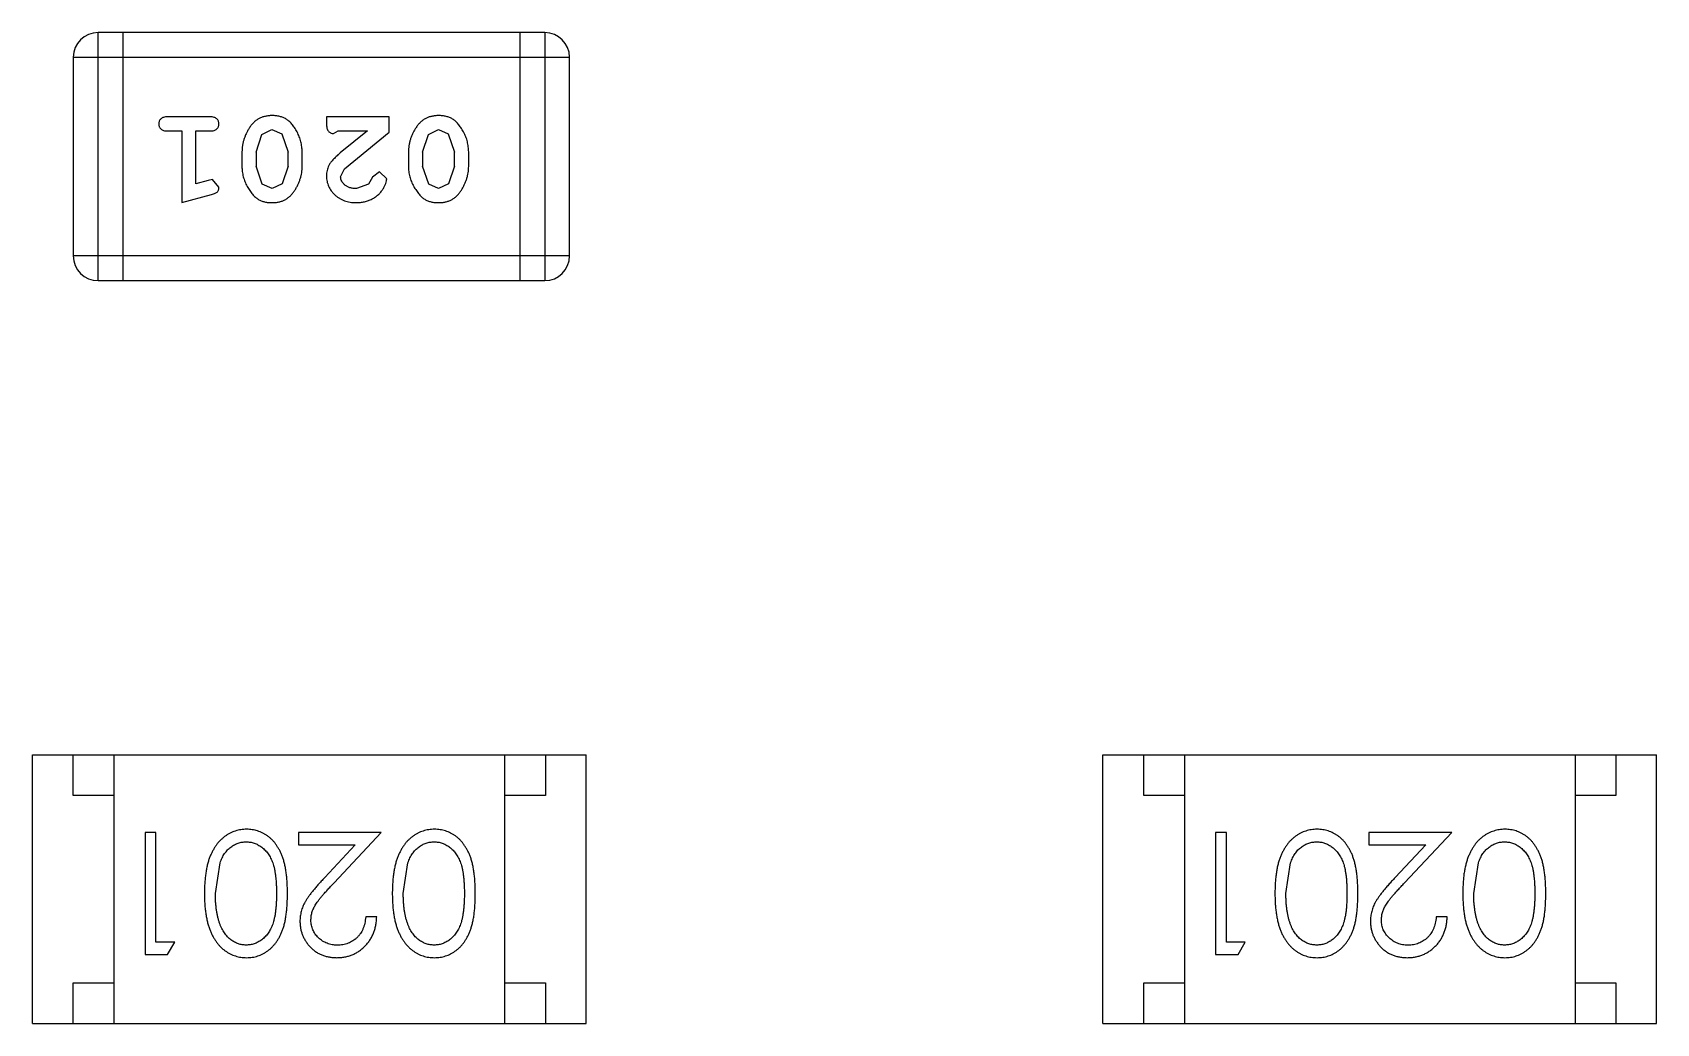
# Model space of a CAD drawing. Header units: inches. Extents: x -13 to 240, y -18 to 126.
# Drawn here: x 211.607 to 213.602, y 40.401 to 41.619 of the extents above; entities that cross this region are included whole.
import ezdxf

# ---------------------------------------------------------------- set-up
doc = ezdxf.new("R2010")
doc.units = ezdxf.units.IN
doc.header["$LTSCALE"] = 1.21
doc.header["$MEASUREMENT"] = 0
doc.layers.get('0').update_dxf_attribs({"linetype": 'CONTINUOUS'})

msp = doc.modelspace()

# ---------------------------------------------------------------- linework, layer by layer
at = {"color": 7, "linetype": 'Continuous'}
for p, q in [((212.2359, 41.6186), (211.6872, 41.6186)), ((211.6872, 41.3138), (211.6872, 41.6186)), ((211.7177, 41.6186), (211.7177, 41.3138)), ((212.2054, 41.6186), (212.2054, 41.3138)), ((212.2359, 41.6186), (212.2359, 41.3138)), ((211.6568, 41.5881), (212.2664, 41.5881)), ((211.6568, 41.5881), (211.6568, 41.3443)), ((212.2664, 41.3443), (212.2664, 41.5881)), ((211.8247, 41.515), (211.7728, 41.515)), ((211.7728, 41.4977), (211.7901, 41.4977)), ((211.7901, 41.4977), (211.7901, 41.4096)), ((211.8074, 41.4977), (211.8247, 41.4977)), ((211.8074, 41.4327), (211.8074, 41.4977)), ((211.8886, 41.4934), (211.9009, 41.4993)), ((211.9009, 41.4993), (211.913, 41.494)), ((212.0449, 41.515), (211.9679, 41.515)), ((211.9679, 41.515), (211.9679, 41.5071)), ((211.9765, 41.4945), (211.982, 41.4977)), ((211.982, 41.4977), (212.0182, 41.4977)), ((212.0182, 41.4977), (211.9846, 41.4706)), ((211.9899, 41.4511), (212.0449, 41.4961)), ((212.0449, 41.4961), (212.0449, 41.515)), ((212.0931, 41.4934), (212.1054, 41.4993)), ((212.1054, 41.4993), (212.1175, 41.494)), ((211.8813, 41.4717), (211.8886, 41.4934)), ((211.913, 41.494), (211.9207, 41.4717)), ((212.0858, 41.4717), (212.0931, 41.4934)), ((212.1175, 41.494), (212.1252, 41.4717)), ((211.864, 41.4719), (211.864, 41.4542)), ((211.8813, 41.4717), (211.8813, 41.4545)), ((211.9207, 41.4545), (211.9207, 41.4717)), ((211.938, 41.4542), (211.938, 41.4719)), ((212.0685, 41.4719), (212.0685, 41.4542)), ((212.0858, 41.4717), (212.0858, 41.4545)), ((212.1252, 41.4545), (212.1252, 41.4717)), ((212.1425, 41.4542), (212.1425, 41.4719)), ((211.8224, 41.4369), (211.8074, 41.4327)), ((211.8278, 41.4379), (211.8224, 41.4369)), ((211.8357, 41.4286), (211.8278, 41.4379)), ((211.8889, 41.4322), (211.8813, 41.4545)), ((211.9207, 41.4545), (211.9134, 41.4327)), ((211.9852, 41.4414), (211.9899, 41.4511)), ((212.0245, 41.4408), (212.0195, 41.4323)), ((212.033, 41.4473), (212.0245, 41.4408)), ((212.0418, 41.4389), (212.033, 41.4473)), ((212.0934, 41.4322), (212.0858, 41.4545)), ((212.1252, 41.4545), (212.1179, 41.4327)), ((211.7901, 41.4096), (211.8267, 41.4195)), ((211.901, 41.4269), (211.8889, 41.4322)), ((211.9134, 41.4327), (211.901, 41.4269)), ((212.0195, 41.4323), (212.0047, 41.4269)), ((212.1056, 41.4269), (212.0934, 41.4322)), ((212.1179, 41.4327), (212.1056, 41.4269)), ((212.2664, 41.3443), (211.6568, 41.3443)), ((211.6872, 41.3138), (212.2359, 41.3138)), ((211.6067, 40.7314), (212.2867, 40.7314)), ((211.6067, 40.4014), (211.6067, 40.7314)), ((211.6567, 40.6814), (211.6567, 40.7314)), ((211.7067, 40.7314), (211.7067, 40.4014)), ((212.1867, 40.7314), (212.1867, 40.4014)), ((212.2367, 40.7314), (212.2367, 40.6814)), ((212.2867, 40.4014), (212.2867, 40.7314)), ((212.9217, 40.7314), (213.6017, 40.7314)), ((212.9217, 40.4014), (212.9217, 40.7314)), ((212.9717, 40.6814), (212.9717, 40.7314)), ((213.0217, 40.7314), (213.0217, 40.4014)), ((213.5017, 40.7314), (213.5017, 40.4014)), ((213.5517, 40.7314), (213.5517, 40.6814)), ((213.6017, 40.4014), (213.6017, 40.7314)), ((211.7067, 40.6814), (211.6567, 40.6814)), ((212.2367, 40.6814), (212.1867, 40.6814)), ((213.0217, 40.6814), (212.9717, 40.6814)), ((213.5517, 40.6814), (213.5017, 40.6814)), ((211.7583, 40.6362), (211.7449, 40.6362)), ((211.7449, 40.6362), (211.7449, 40.4862)), ((211.7583, 40.5015), (211.7583, 40.6362)), ((212.0352, 40.6362), (211.9333, 40.6362)), ((211.9333, 40.6362), (211.9333, 40.6208)), ((211.9333, 40.6208), (212.0031, 40.6208)), ((212.0031, 40.6208), (211.9656, 40.5807)), ((211.9771, 40.5741), (212.0352, 40.6362)), ((213.0733, 40.6362), (213.0599, 40.6362)), ((213.0599, 40.6362), (213.0599, 40.4862)), ((213.0733, 40.5015), (213.0733, 40.6362)), ((213.3503, 40.6362), (213.2483, 40.6362)), ((213.2483, 40.6362), (213.2483, 40.6208)), ((213.2483, 40.6208), (213.3181, 40.6208)), ((213.3181, 40.6208), (213.2806, 40.5807)), ((213.2921, 40.5741), (213.3503, 40.6362)), ((211.8314, 40.5612), (211.8371, 40.5989)), ((212.0622, 40.5612), (212.0679, 40.5989)), ((213.1464, 40.5612), (213.1521, 40.5989)), ((213.3772, 40.5612), (213.3829, 40.5989)), ((212.0295, 40.5323), (212.016, 40.5323)), ((213.3445, 40.5323), (213.331, 40.5323)), ((211.7814, 40.5015), (211.7583, 40.5015)), ((211.7726, 40.4862), (211.7814, 40.5015)), ((213.0964, 40.5015), (213.0733, 40.5015)), ((213.0876, 40.4862), (213.0964, 40.5015)), ((211.7449, 40.4862), (211.7726, 40.4862)), ((213.0599, 40.4862), (213.0876, 40.4862)), ((211.6567, 40.4514), (211.7067, 40.4514)), ((211.6567, 40.4014), (211.6567, 40.4514)), ((212.1867, 40.4514), (212.2367, 40.4514)), ((212.2367, 40.4514), (212.2367, 40.4014)), ((212.9717, 40.4514), (213.0217, 40.4514)), ((212.9717, 40.4014), (212.9717, 40.4514)), ((213.5017, 40.4514), (213.5517, 40.4514)), ((213.5517, 40.4514), (213.5517, 40.4014)), ((211.6067, 40.4014), (212.2867, 40.4014)), ((212.9217, 40.4014), (213.6017, 40.4014))]:
    msp.add_line(p, q, dxfattribs=at)
for centre, start, end in [((211.6872, 41.5881), 90, 180), ((212.2359, 41.5881), 0, 90), ((211.6872, 41.3443), 180, 270), ((212.2359, 41.3443), 270, 0)]:
    msp.add_arc(centre, 0.0305, start, end, dxfattribs=at)
for points, knots in [([(211.9009, 41.5166), (211.8995, 41.5165), (211.8967, 41.5164), (211.8926, 41.5157), (211.8887, 41.5146), (211.8852, 41.513), (211.8818, 41.511), (211.8788, 41.5085), (211.876, 41.5055), (211.8735, 41.5021), (211.8713, 41.4985), (211.8694, 41.4949), (211.8677, 41.4912), (211.8664, 41.4874), (211.8653, 41.4836), (211.8646, 41.4797), (211.8641, 41.4759), (211.8641, 41.4732), (211.864, 41.4719)], [0, 0, 0, 0, 0.067217, 0.131051, 0.19272, 0.252824, 0.312745, 0.373449, 0.436041, 0.501494, 0.567761, 0.632087, 0.695096, 0.757109, 0.817993, 0.878657, 0.939311, 1, 1, 1, 1]), ([(211.938, 41.4719), (211.9379, 41.473), (211.9379, 41.4751), (211.9376, 41.4783), (211.9371, 41.4814), (211.9364, 41.4845), (211.9356, 41.4876), (211.9344, 41.4906), (211.9332, 41.4935), (211.9317, 41.4964), (211.9301, 41.4992), (211.9285, 41.5017), (211.9268, 41.504), (211.9252, 41.5061), (211.9235, 41.508), (211.9218, 41.5096), (211.9201, 41.5111), (211.9177, 41.5127), (211.9145, 41.5143), (211.9103, 41.5156), (211.9057, 41.5164), (211.9026, 41.5165), (211.9009, 41.5166)], [0, 0, 0, 0, 0.049886, 0.09882, 0.148132, 0.19689, 0.246038, 0.295176, 0.345305, 0.395692, 0.445312, 0.491875, 0.535813, 0.577009, 0.616081, 0.652689, 0.687585, 0.720206, 0.785062, 0.85223, 0.923759, 1, 1, 1, 1]), ([(212.1054, 41.5166), (212.104, 41.5165), (212.1012, 41.5164), (212.0971, 41.5157), (212.0932, 41.5146), (212.0897, 41.513), (212.0863, 41.511), (212.0833, 41.5085), (212.0805, 41.5055), (212.078, 41.5021), (212.0758, 41.4985), (212.0739, 41.4949), (212.0722, 41.4912), (212.0709, 41.4874), (212.0699, 41.4836), (212.0691, 41.4797), (212.0686, 41.4759), (212.0686, 41.4732), (212.0685, 41.4719)], [0, 0, 0, 0, 0.067217, 0.131051, 0.19272, 0.252824, 0.312745, 0.373449, 0.436041, 0.501494, 0.567761, 0.632087, 0.695096, 0.757109, 0.817993, 0.878657, 0.939311, 1, 1, 1, 1]), ([(212.1425, 41.4719), (212.1425, 41.473), (212.1424, 41.4751), (212.1421, 41.4783), (212.1416, 41.4814), (212.1409, 41.4845), (212.1401, 41.4876), (212.1389, 41.4906), (212.1377, 41.4935), (212.1362, 41.4964), (212.1346, 41.4992), (212.133, 41.5017), (212.1313, 41.504), (212.1297, 41.5061), (212.128, 41.508), (212.1263, 41.5096), (212.1246, 41.5111), (212.1222, 41.5127), (212.119, 41.5143), (212.1148, 41.5156), (212.1103, 41.5164), (212.1071, 41.5165), (212.1054, 41.5166)], [0, 0, 0, 0, 0.049886, 0.09882, 0.148132, 0.19689, 0.246038, 0.295176, 0.345305, 0.395692, 0.445312, 0.491875, 0.535813, 0.577009, 0.616081, 0.652689, 0.687585, 0.720206, 0.785062, 0.85223, 0.923759, 1, 1, 1, 1]), ([(211.7728, 41.515), (211.7719, 41.515), (211.7702, 41.5149), (211.7679, 41.5144), (211.7659, 41.5137), (211.7644, 41.5126), (211.7632, 41.5113), (211.7624, 41.5098), (211.7619, 41.5081), (211.7618, 41.5069), (211.7618, 41.5063)], [0, 0, 0, 0, 0.169012, 0.317488, 0.445429, 0.560977, 0.67065, 0.776666, 0.88492, 1, 1, 1, 1]), ([(211.7618, 41.5063), (211.7618, 41.5057), (211.7619, 41.5045), (211.7624, 41.5029), (211.7632, 41.5014), (211.7644, 41.5), (211.7659, 41.499), (211.7679, 41.4982), (211.7702, 41.4977), (211.7719, 41.4977), (211.7728, 41.4977)], [0, 0, 0, 0, 0.11517, 0.223509, 0.328254, 0.438012, 0.553651, 0.682263, 0.830856, 1, 1, 1, 1]), ([(211.8357, 41.5063), (211.8357, 41.5069), (211.8356, 41.5081), (211.8351, 41.5098), (211.8343, 41.5113), (211.8331, 41.5127), (211.8316, 41.5137), (211.8296, 41.5145), (211.8273, 41.5149), (211.8256, 41.515), (211.8247, 41.515)], [0, 0, 0, 0, 0.115051, 0.223278, 0.329269, 0.437893, 0.554681, 0.682591, 0.83103, 1, 1, 1, 1]), ([(211.8247, 41.4977), (211.8256, 41.4977), (211.8273, 41.4977), (211.8296, 41.4982), (211.8316, 41.499), (211.8331, 41.5), (211.8343, 41.5014), (211.8351, 41.5029), (211.8356, 41.5045), (211.8357, 41.5057), (211.8357, 41.5063)], [0, 0, 0, 0, 0.169102, 0.317658, 0.446239, 0.563118, 0.671828, 0.776546, 0.884858, 1, 1, 1, 1]), ([(211.9679, 41.5071), (211.9679, 41.506), (211.9679, 41.5041), (211.9684, 41.5014), (211.969, 41.4991), (211.9701, 41.4974), (211.9714, 41.4961), (211.9729, 41.4952), (211.9747, 41.4946), (211.9759, 41.4946), (211.9765, 41.4945)], [0, 0, 0, 0, 0.1844, 0.34094, 0.473574, 0.586824, 0.690029, 0.789175, 0.890445, 1, 1, 1, 1]), ([(211.9846, 41.4706), (211.9837, 41.4699), (211.982, 41.4684), (211.9797, 41.4662), (211.9776, 41.464), (211.9757, 41.4621), (211.9741, 41.4602), (211.9727, 41.4584), (211.9716, 41.4568), (211.9705, 41.4547), (211.9694, 41.4522), (211.9685, 41.449), (211.9679, 41.4457), (211.9679, 41.4435), (211.9679, 41.4423)], [0, 0, 0, 0, 0.103002, 0.197728, 0.285279, 0.365235, 0.437224, 0.502446, 0.560545, 0.611446, 0.707576, 0.80349, 0.900532, 1, 1, 1, 1]), ([(211.864, 41.4542), (211.864, 41.4531), (211.8641, 41.451), (211.8644, 41.4478), (211.8649, 41.4446), (211.8656, 41.4415), (211.8665, 41.4385), (211.8676, 41.4355), (211.8689, 41.4325), (211.8704, 41.4296), (211.872, 41.4269), (211.8736, 41.4244), (211.8753, 41.422), (211.877, 41.4199), (211.8787, 41.4181), (211.8804, 41.4164), (211.8821, 41.415), (211.8845, 41.4134), (211.8877, 41.4118), (211.8918, 41.4105), (211.8964, 41.4097), (211.8995, 41.4096), (211.9012, 41.4096)], [0, 0, 0, 0, 0.049855, 0.099516, 0.148482, 0.19758, 0.246804, 0.296268, 0.346517, 0.397047, 0.446826, 0.49336, 0.537801, 0.579207, 0.617974, 0.654833, 0.689171, 0.722088, 0.786392, 0.853518, 0.924186, 1, 1, 1, 1]), ([(211.9012, 41.4096), (211.9026, 41.4096), (211.9054, 41.4097), (211.9095, 41.4104), (211.9133, 41.4115), (211.9169, 41.4131), (211.9202, 41.4152), (211.9233, 41.4177), (211.926, 41.4207), (211.9285, 41.424), (211.9307, 41.4276), (211.9326, 41.4313), (211.9343, 41.435), (211.9356, 41.4388), (211.9367, 41.4426), (211.9374, 41.4464), (211.9379, 41.4503), (211.9379, 41.4529), (211.938, 41.4542)], [0, 0, 0, 0, 0.06692, 0.130834, 0.19258, 0.252759, 0.312631, 0.373411, 0.436359, 0.501894, 0.568244, 0.632472, 0.69556, 0.757163, 0.818592, 0.878885, 0.939235, 1, 1, 1, 1]), ([(211.9679, 41.4423), (211.9679, 41.4412), (211.968, 41.439), (211.9684, 41.4358), (211.9693, 41.4327), (211.9704, 41.4297), (211.9718, 41.4269), (211.9736, 41.4241), (211.9757, 41.4216), (211.9781, 41.4191), (211.9808, 41.4169), (211.9836, 41.4149), (211.9867, 41.4133), (211.9899, 41.4119), (211.9933, 41.4109), (211.9969, 41.4101), (212.0006, 41.4097), (212.0032, 41.4096), (212.0045, 41.4096)], [0, 0, 0, 0, 0.060981, 0.120256, 0.178148, 0.236115, 0.293993, 0.352864, 0.413358, 0.476056, 0.539296, 0.602396, 0.665116, 0.728325, 0.792919, 0.859317, 0.928302, 1, 1, 1, 1]), ([(212.0047, 41.4269), (212.0032, 41.4269), (212.0006, 41.427), (211.9967, 41.4279), (211.9934, 41.4292), (211.9905, 41.4312), (211.9882, 41.4334), (211.9864, 41.4359), (211.9854, 41.4386), (211.9852, 41.4405), (211.9852, 41.4414)], [0, 0, 0, 0, 0.156344, 0.299348, 0.4327, 0.561, 0.682299, 0.791883, 0.89611, 1, 1, 1, 1]), ([(212.0045, 41.4096), (212.0062, 41.4096), (212.0096, 41.4098), (212.0145, 41.4106), (212.0193, 41.412), (212.0238, 41.414), (212.0279, 41.4165), (212.0316, 41.4193), (212.0347, 41.4226), (212.0372, 41.4262), (212.0392, 41.4297), (212.0406, 41.433), (212.0416, 41.4361), (212.0417, 41.438), (212.0418, 41.4389)], [0, 0, 0, 0, 0.098286, 0.193983, 0.289056, 0.384352, 0.477435, 0.566197, 0.652355, 0.737986, 0.818188, 0.887401, 0.94802, 1, 1, 1, 1]), ([(212.0685, 41.4542), (212.0686, 41.4531), (212.0686, 41.451), (212.0689, 41.4478), (212.0694, 41.4446), (212.0701, 41.4415), (212.071, 41.4385), (212.0721, 41.4355), (212.0734, 41.4325), (212.0749, 41.4296), (212.0765, 41.4269), (212.0782, 41.4244), (212.0798, 41.422), (212.0815, 41.4199), (212.0832, 41.4181), (212.0849, 41.4164), (212.0866, 41.415), (212.089, 41.4134), (212.0922, 41.4118), (212.0963, 41.4105), (212.1009, 41.4097), (212.104, 41.4096), (212.1057, 41.4096)], [0, 0, 0, 0, 0.049855, 0.099516, 0.148482, 0.19758, 0.246804, 0.296268, 0.346517, 0.397047, 0.446826, 0.49336, 0.537801, 0.579207, 0.617974, 0.654833, 0.689171, 0.722088, 0.786392, 0.853518, 0.924186, 1, 1, 1, 1]), ([(212.1057, 41.4096), (212.1071, 41.4096), (212.1099, 41.4097), (212.114, 41.4104), (212.1178, 41.4115), (212.1214, 41.4131), (212.1247, 41.4152), (212.1278, 41.4177), (212.1306, 41.4207), (212.133, 41.424), (212.1352, 41.4276), (212.1371, 41.4313), (212.1388, 41.435), (212.1401, 41.4388), (212.1412, 41.4426), (212.1419, 41.4464), (212.1424, 41.4503), (212.1424, 41.4529), (212.1425, 41.4542)], [0, 0, 0, 0, 0.06692, 0.130834, 0.19258, 0.252759, 0.312631, 0.373411, 0.436359, 0.501894, 0.568244, 0.632472, 0.69556, 0.757163, 0.818592, 0.878885, 0.939235, 1, 1, 1, 1]), ([(211.8267, 41.4195), (211.8275, 41.4197), (211.8291, 41.4202), (211.8312, 41.421), (211.8328, 41.4219), (211.834, 41.423), (211.8348, 41.4242), (211.8353, 41.4255), (211.8357, 41.427), (211.8357, 41.4281), (211.8357, 41.4286)], [0, 0, 0, 0, 0.187321, 0.344927, 0.475328, 0.579604, 0.674244, 0.773631, 0.882025, 1, 1, 1, 1]), ([(211.8697, 40.64), (211.8685, 40.64), (211.8661, 40.6399), (211.8626, 40.6395), (211.8592, 40.6388), (211.8558, 40.6379), (211.8526, 40.6367), (211.8494, 40.6353), (211.8463, 40.6335), (211.8433, 40.6315), (211.8404, 40.6293), (211.8377, 40.6267), (211.8351, 40.624), (211.8327, 40.6209), (211.8304, 40.6176), (211.8283, 40.614), (211.8264, 40.6102), (211.8246, 40.6062), (211.823, 40.6018), (211.8217, 40.597), (211.8205, 40.5919), (211.8196, 40.5865), (211.8189, 40.5807), (211.8183, 40.5745), (211.818, 40.568), (211.818, 40.5635), (211.8179, 40.5612)], [0, 0, 0, 0, 0.033824, 0.067298, 0.10028, 0.133019, 0.165736, 0.198792, 0.232372, 0.266409, 0.301016, 0.336196, 0.371972, 0.408574, 0.446394, 0.485225, 0.525372, 0.567224, 0.611081, 0.65775, 0.70702, 0.759235, 0.814484, 0.873227, 0.934937, 1, 1, 1, 1]), ([(211.9199, 40.5612), (211.9199, 40.5636), (211.9198, 40.5682), (211.9195, 40.575), (211.919, 40.5814), (211.9183, 40.5873), (211.9174, 40.5928), (211.9163, 40.598), (211.915, 40.6027), (211.9135, 40.607), (211.9118, 40.611), (211.91, 40.6148), (211.9079, 40.6182), (211.9058, 40.6214), (211.9035, 40.6244), (211.901, 40.6271), (211.8983, 40.6296), (211.8955, 40.6318), (211.8926, 40.6337), (211.8896, 40.6354), (211.8865, 40.6368), (211.8833, 40.638), (211.88, 40.6389), (211.8767, 40.6395), (211.8732, 40.6399), (211.8709, 40.64), (211.8697, 40.64)], [0, 0, 0, 0, 0.068113, 0.132564, 0.193427, 0.250218, 0.303569, 0.353576, 0.400235, 0.443586, 0.484619, 0.524292, 0.56238, 0.599049, 0.63494, 0.669782, 0.704009, 0.737842, 0.771098, 0.803896, 0.836415, 0.868639, 0.900715, 0.933378, 0.966213, 1, 1, 1, 1]), ([(212.1005, 40.64), (212.0993, 40.64), (212.0969, 40.6399), (212.0934, 40.6395), (212.09, 40.6388), (212.0866, 40.6379), (212.0834, 40.6367), (212.0802, 40.6353), (212.0771, 40.6335), (212.0741, 40.6315), (212.0712, 40.6293), (212.0684, 40.6267), (212.0658, 40.624), (212.0634, 40.6209), (212.0612, 40.6176), (212.0591, 40.614), (212.0572, 40.6102), (212.0554, 40.6062), (212.0538, 40.6018), (212.0525, 40.597), (212.0513, 40.5919), (212.0503, 40.5865), (212.0496, 40.5807), (212.0491, 40.5745), (212.0488, 40.568), (212.0487, 40.5635), (212.0487, 40.5612)], [0, 0, 0, 0, 0.033824, 0.067298, 0.10028, 0.133019, 0.165736, 0.198792, 0.232372, 0.266409, 0.301016, 0.336196, 0.371972, 0.408574, 0.446394, 0.485225, 0.525372, 0.567224, 0.611081, 0.65775, 0.70702, 0.759235, 0.814484, 0.873227, 0.934937, 1, 1, 1, 1]), ([(212.1506, 40.5612), (212.1506, 40.5636), (212.1506, 40.5682), (212.1503, 40.575), (212.1498, 40.5814), (212.1491, 40.5873), (212.1482, 40.5928), (212.1471, 40.598), (212.1458, 40.6027), (212.1443, 40.607), (212.1426, 40.611), (212.1407, 40.6148), (212.1387, 40.6182), (212.1365, 40.6214), (212.1342, 40.6244), (212.1318, 40.6271), (212.1291, 40.6296), (212.1263, 40.6318), (212.1234, 40.6337), (212.1204, 40.6354), (212.1173, 40.6368), (212.1141, 40.638), (212.1108, 40.6389), (212.1075, 40.6395), (212.104, 40.6399), (212.1017, 40.64), (212.1005, 40.64)], [0, 0, 0, 0, 0.068113, 0.132564, 0.193427, 0.250218, 0.303569, 0.353576, 0.400235, 0.443586, 0.484619, 0.524292, 0.56238, 0.599049, 0.63494, 0.669782, 0.704009, 0.737842, 0.771098, 0.803896, 0.836415, 0.868639, 0.900715, 0.933378, 0.966213, 1, 1, 1, 1]), ([(213.1847, 40.64), (213.1835, 40.64), (213.1811, 40.6399), (213.1776, 40.6395), (213.1742, 40.6388), (213.1708, 40.6379), (213.1676, 40.6367), (213.1644, 40.6353), (213.1613, 40.6335), (213.1583, 40.6315), (213.1554, 40.6293), (213.1527, 40.6267), (213.1501, 40.624), (213.1477, 40.6209), (213.1454, 40.6176), (213.1433, 40.614), (213.1414, 40.6102), (213.1396, 40.6062), (213.138, 40.6018), (213.1367, 40.597), (213.1355, 40.5919), (213.1346, 40.5865), (213.1339, 40.5807), (213.1333, 40.5745), (213.133, 40.568), (213.133, 40.5635), (213.1329, 40.5612)], [0, 0, 0, 0, 0.033824, 0.067298, 0.10028, 0.133019, 0.165736, 0.198792, 0.232372, 0.266409, 0.301016, 0.336196, 0.371972, 0.408574, 0.446394, 0.485225, 0.525372, 0.567224, 0.611081, 0.65775, 0.70702, 0.759235, 0.814484, 0.873227, 0.934937, 1, 1, 1, 1]), ([(213.2349, 40.5612), (213.2349, 40.5636), (213.2348, 40.5682), (213.2345, 40.575), (213.234, 40.5814), (213.2333, 40.5873), (213.2324, 40.5928), (213.2313, 40.598), (213.23, 40.6027), (213.2285, 40.607), (213.2268, 40.611), (213.225, 40.6148), (213.2229, 40.6182), (213.2208, 40.6214), (213.2185, 40.6244), (213.216, 40.6271), (213.2133, 40.6296), (213.2105, 40.6318), (213.2076, 40.6337), (213.2046, 40.6354), (213.2015, 40.6368), (213.1983, 40.638), (213.195, 40.6389), (213.1917, 40.6395), (213.1882, 40.6399), (213.1859, 40.64), (213.1847, 40.64)], [0, 0, 0, 0, 0.068113, 0.132564, 0.193427, 0.250218, 0.303569, 0.353576, 0.400235, 0.443586, 0.484619, 0.524292, 0.56238, 0.599049, 0.63494, 0.669782, 0.704009, 0.737842, 0.771098, 0.803896, 0.836415, 0.868639, 0.900715, 0.933378, 0.966213, 1, 1, 1, 1]), ([(213.4155, 40.64), (213.4143, 40.64), (213.4119, 40.6399), (213.4084, 40.6395), (213.405, 40.6388), (213.4016, 40.6379), (213.3984, 40.6367), (213.3952, 40.6353), (213.3921, 40.6335), (213.3891, 40.6315), (213.3862, 40.6293), (213.3834, 40.6267), (213.3808, 40.624), (213.3784, 40.6209), (213.3762, 40.6176), (213.3741, 40.614), (213.3722, 40.6102), (213.3704, 40.6062), (213.3688, 40.6018), (213.3675, 40.597), (213.3663, 40.5919), (213.3653, 40.5865), (213.3646, 40.5807), (213.3641, 40.5745), (213.3638, 40.568), (213.3637, 40.5635), (213.3637, 40.5612)], [0, 0, 0, 0, 0.033824, 0.067298, 0.10028, 0.133019, 0.165736, 0.198792, 0.232372, 0.266409, 0.301016, 0.336196, 0.371972, 0.408574, 0.446394, 0.485225, 0.525372, 0.567224, 0.611081, 0.65775, 0.70702, 0.759235, 0.814484, 0.873227, 0.934937, 1, 1, 1, 1]), ([(213.4656, 40.5612), (213.4656, 40.5636), (213.4656, 40.5682), (213.4653, 40.575), (213.4648, 40.5814), (213.4641, 40.5873), (213.4632, 40.5928), (213.4621, 40.598), (213.4608, 40.6027), (213.4593, 40.607), (213.4576, 40.611), (213.4557, 40.6148), (213.4537, 40.6182), (213.4515, 40.6214), (213.4492, 40.6244), (213.4468, 40.6271), (213.4441, 40.6296), (213.4413, 40.6318), (213.4384, 40.6337), (213.4354, 40.6354), (213.4323, 40.6368), (213.4291, 40.638), (213.4258, 40.6389), (213.4225, 40.6395), (213.419, 40.6399), (213.4167, 40.64), (213.4155, 40.64)], [0, 0, 0, 0, 0.068113, 0.132564, 0.193427, 0.250218, 0.303569, 0.353576, 0.400235, 0.443586, 0.484619, 0.524292, 0.56238, 0.599049, 0.63494, 0.669782, 0.704009, 0.737842, 0.771098, 0.803896, 0.836415, 0.868639, 0.900715, 0.933378, 0.966213, 1, 1, 1, 1]), ([(211.8371, 40.5989), (211.8375, 40.5999), (211.8382, 40.602), (211.8396, 40.6049), (211.841, 40.6076), (211.8426, 40.6101), (211.8444, 40.6124), (211.8462, 40.6146), (211.8482, 40.6165), (211.851, 40.6187), (211.8547, 40.6211), (211.8594, 40.6231), (211.8643, 40.6244), (211.8676, 40.6245), (211.8693, 40.6246)], [0, 0, 0, 0, 0.075949, 0.148549, 0.218996, 0.286119, 0.351826, 0.416074, 0.478265, 0.540325, 0.660405, 0.774606, 0.887187, 1, 1, 1, 1]), ([(211.8693, 40.6246), (211.8709, 40.6245), (211.8742, 40.6244), (211.8791, 40.6231), (211.8838, 40.621), (211.8876, 40.6186), (211.8904, 40.6163), (211.8925, 40.6144), (211.8944, 40.6122), (211.8962, 40.6099), (211.8978, 40.6074), (211.8993, 40.6047), (211.9006, 40.6018), (211.9019, 40.5987), (211.903, 40.5953), (211.9039, 40.5915), (211.9046, 40.5874), (211.9053, 40.5829), (211.9058, 40.578), (211.9061, 40.5727), (211.9064, 40.567), (211.9064, 40.5632), (211.9064, 40.5612)], [0, 0, 0, 0, 0.060034, 0.120278, 0.182348, 0.247919, 0.281641, 0.315701, 0.350322, 0.385703, 0.421819, 0.459196, 0.497866, 0.538301, 0.58121, 0.628183, 0.679403, 0.734699, 0.794074, 0.858416, 0.927049, 1, 1, 1, 1]), ([(212.0679, 40.5989), (212.0682, 40.5999), (212.069, 40.602), (212.0703, 40.6049), (212.0718, 40.6076), (212.0734, 40.6101), (212.0751, 40.6124), (212.077, 40.6146), (212.079, 40.6165), (212.0818, 40.6187), (212.0855, 40.6211), (212.0902, 40.6231), (212.0951, 40.6244), (212.0984, 40.6245), (212.1, 40.6246)], [0, 0, 0, 0, 0.075949, 0.148549, 0.218996, 0.286119, 0.351826, 0.416074, 0.478265, 0.540325, 0.660405, 0.774606, 0.887187, 1, 1, 1, 1]), ([(212.1, 40.6246), (212.1017, 40.6245), (212.105, 40.6244), (212.1099, 40.6231), (212.1146, 40.621), (212.1184, 40.6186), (212.1212, 40.6163), (212.1233, 40.6144), (212.1252, 40.6122), (212.1269, 40.6099), (212.1286, 40.6074), (212.13, 40.6047), (212.1314, 40.6018), (212.1326, 40.5987), (212.1337, 40.5953), (212.1347, 40.5915), (212.1354, 40.5874), (212.1361, 40.5829), (212.1365, 40.578), (212.1369, 40.5727), (212.1372, 40.567), (212.1372, 40.5632), (212.1372, 40.5612)], [0, 0, 0, 0, 0.060034, 0.120278, 0.182348, 0.247919, 0.281641, 0.315701, 0.350322, 0.385703, 0.421819, 0.459196, 0.497866, 0.538301, 0.58121, 0.628183, 0.679403, 0.734699, 0.794074, 0.858416, 0.927049, 1, 1, 1, 1]), ([(213.1521, 40.5989), (213.1525, 40.5999), (213.1532, 40.602), (213.1546, 40.6049), (213.156, 40.6076), (213.1576, 40.6101), (213.1594, 40.6124), (213.1612, 40.6146), (213.1632, 40.6165), (213.166, 40.6187), (213.1697, 40.6211), (213.1744, 40.6231), (213.1793, 40.6244), (213.1826, 40.6245), (213.1843, 40.6246)], [0, 0, 0, 0, 0.075949, 0.148549, 0.218996, 0.286119, 0.351826, 0.416074, 0.478265, 0.540325, 0.660405, 0.774606, 0.887187, 1, 1, 1, 1]), ([(213.1843, 40.6246), (213.1859, 40.6245), (213.1892, 40.6244), (213.1941, 40.6231), (213.1988, 40.621), (213.2026, 40.6186), (213.2054, 40.6163), (213.2075, 40.6144), (213.2094, 40.6122), (213.2112, 40.6099), (213.2128, 40.6074), (213.2143, 40.6047), (213.2156, 40.6018), (213.2169, 40.5987), (213.218, 40.5953), (213.2189, 40.5915), (213.2196, 40.5874), (213.2203, 40.5829), (213.2208, 40.578), (213.2211, 40.5727), (213.2214, 40.567), (213.2214, 40.5632), (213.2214, 40.5612)], [0, 0, 0, 0, 0.060034, 0.120278, 0.182348, 0.247919, 0.281641, 0.315701, 0.350322, 0.385703, 0.421819, 0.459196, 0.497866, 0.538301, 0.58121, 0.628183, 0.679403, 0.734699, 0.794074, 0.858416, 0.927049, 1, 1, 1, 1]), ([(213.3829, 40.5989), (213.3832, 40.5999), (213.384, 40.602), (213.3853, 40.6049), (213.3868, 40.6076), (213.3884, 40.6101), (213.3901, 40.6124), (213.392, 40.6146), (213.394, 40.6165), (213.3968, 40.6187), (213.4005, 40.6211), (213.4052, 40.6231), (213.4101, 40.6244), (213.4134, 40.6245), (213.415, 40.6246)], [0, 0, 0, 0, 0.075949, 0.148549, 0.218996, 0.286119, 0.351826, 0.416074, 0.478265, 0.540325, 0.660405, 0.774606, 0.887187, 1, 1, 1, 1]), ([(213.415, 40.6246), (213.4167, 40.6245), (213.42, 40.6244), (213.4249, 40.6231), (213.4296, 40.621), (213.4334, 40.6186), (213.4362, 40.6163), (213.4383, 40.6144), (213.4402, 40.6122), (213.4419, 40.6099), (213.4436, 40.6074), (213.445, 40.6047), (213.4464, 40.6018), (213.4476, 40.5987), (213.4487, 40.5953), (213.4497, 40.5915), (213.4504, 40.5874), (213.4511, 40.5829), (213.4515, 40.578), (213.4519, 40.5727), (213.4522, 40.567), (213.4522, 40.5632), (213.4522, 40.5612)], [0, 0, 0, 0, 0.060034, 0.120278, 0.182348, 0.247919, 0.281641, 0.315701, 0.350322, 0.385703, 0.421819, 0.459196, 0.497866, 0.538301, 0.58121, 0.628183, 0.679403, 0.734699, 0.794074, 0.858416, 0.927049, 1, 1, 1, 1]), ([(211.9656, 40.5807), (211.9642, 40.5792), (211.9614, 40.5762), (211.9574, 40.5719), (211.9539, 40.5677), (211.9507, 40.5638), (211.9478, 40.5602), (211.9454, 40.5568), (211.9433, 40.5537), (211.9409, 40.5499), (211.9386, 40.5451), (211.9367, 40.5392), (211.9355, 40.5331), (211.9353, 40.529), (211.9352, 40.5269)], [0, 0, 0, 0, 0.09953, 0.192079, 0.277712, 0.357454, 0.429648, 0.495771, 0.555538, 0.608657, 0.707578, 0.804328, 0.901298, 1, 1, 1, 1]), ([(213.2806, 40.5807), (213.2792, 40.5792), (213.2764, 40.5762), (213.2724, 40.5719), (213.2689, 40.5677), (213.2657, 40.5638), (213.2628, 40.5602), (213.2604, 40.5568), (213.2583, 40.5537), (213.2559, 40.5499), (213.2536, 40.5451), (213.2517, 40.5392), (213.2505, 40.5331), (213.2503, 40.529), (213.2503, 40.5269)], [0, 0, 0, 0, 0.09953, 0.192079, 0.277712, 0.357454, 0.429648, 0.495771, 0.555538, 0.608657, 0.707578, 0.804328, 0.901298, 1, 1, 1, 1]), ([(211.8179, 40.5612), (211.818, 40.5589), (211.818, 40.5544), (211.8183, 40.5479), (211.8188, 40.5416), (211.8196, 40.5358), (211.8206, 40.5303), (211.8217, 40.5252), (211.8231, 40.5205), (211.8247, 40.516), (211.8265, 40.5119), (211.8284, 40.5081), (211.8306, 40.5046), (211.8328, 40.5012), (211.8352, 40.4982), (211.8378, 40.4954), (211.8405, 40.4929), (211.8434, 40.4907), (211.8464, 40.4887), (211.8495, 40.487), (211.8526, 40.4855), (211.8559, 40.4844), (211.8592, 40.4834), (211.8626, 40.4828), (211.8661, 40.4824), (211.8685, 40.4823), (211.8697, 40.4823)], [0, 0, 0, 0, 0.065278, 0.127205, 0.186168, 0.241675, 0.294115, 0.343609, 0.390387, 0.434463, 0.476646, 0.517002, 0.555936, 0.593716, 0.630057, 0.665601, 0.700745, 0.734917, 0.768681, 0.802087, 0.834849, 0.867433, 0.900138, 0.932806, 0.966212, 1, 1, 1, 1]), ([(211.8693, 40.4977), (211.8676, 40.4978), (211.8643, 40.498), (211.8595, 40.4992), (211.8548, 40.5013), (211.8511, 40.5037), (211.8482, 40.506), (211.8462, 40.508), (211.8442, 40.5102), (211.8424, 40.5127), (211.8407, 40.5154), (211.8392, 40.5183), (211.8377, 40.5215), (211.8364, 40.5249), (211.8352, 40.5286), (211.8342, 40.5325), (211.8334, 40.5367), (211.8326, 40.5411), (211.8321, 40.5458), (211.8316, 40.5507), (211.8315, 40.5558), (211.8314, 40.5593), (211.8314, 40.5612)], [0, 0, 0, 0, 0.059689, 0.119507, 0.181075, 0.246162, 0.279894, 0.314468, 0.350403, 0.387474, 0.426147, 0.466624, 0.508745, 0.553328, 0.600058, 0.649177, 0.700552, 0.754894, 0.811825, 0.871514, 0.934319, 1, 1, 1, 1]), ([(211.9064, 40.5612), (211.9064, 40.5591), (211.9064, 40.5552), (211.9061, 40.5496), (211.9058, 40.5443), (211.9053, 40.5394), (211.9047, 40.5349), (211.9038, 40.5307), (211.9029, 40.527), (211.9018, 40.5236), (211.9006, 40.5204), (211.8992, 40.5175), (211.8977, 40.5148), (211.8961, 40.5123), (211.8944, 40.51), (211.8925, 40.5079), (211.8905, 40.5059), (211.8876, 40.5037), (211.8838, 40.5013), (211.8791, 40.4992), (211.8742, 40.498), (211.8709, 40.4978), (211.8693, 40.4977)], [0, 0, 0, 0, 0.073302, 0.142286, 0.206253, 0.266017, 0.321612, 0.372532, 0.419497, 0.462398, 0.502825, 0.541489, 0.579034, 0.615143, 0.650298, 0.684912, 0.718701, 0.752189, 0.817245, 0.879117, 0.939613, 1, 1, 1, 1]), ([(211.8697, 40.4823), (211.8709, 40.4823), (211.8732, 40.4824), (211.8767, 40.4828), (211.8801, 40.4834), (211.8833, 40.4844), (211.8866, 40.4855), (211.8897, 40.487), (211.8927, 40.4887), (211.8957, 40.4907), (211.8985, 40.4929), (211.9011, 40.4953), (211.9036, 40.498), (211.9059, 40.501), (211.9081, 40.5042), (211.9101, 40.5077), (211.9119, 40.5114), (211.9136, 40.5153), (211.9151, 40.5196), (211.9164, 40.5243), (211.9175, 40.5294), (211.9183, 40.535), (211.919, 40.5409), (211.9195, 40.5473), (211.9198, 40.5541), (211.9199, 40.5588), (211.9199, 40.5612)], [0, 0, 0, 0, 0.033742, 0.066533, 0.099153, 0.13154, 0.164087, 0.196563, 0.229707, 0.263315, 0.297504, 0.331686, 0.366482, 0.4021, 0.438958, 0.476748, 0.515985, 0.556589, 0.599519, 0.645765, 0.695487, 0.748721, 0.805687, 0.866754, 0.931405, 1, 1, 1, 1]), ([(211.9487, 40.5281), (211.9488, 40.5297), (211.9489, 40.533), (211.9499, 40.5378), (211.9516, 40.5424), (211.9536, 40.5462), (211.9557, 40.5493), (211.9575, 40.552), (211.9599, 40.5549), (211.9625, 40.5582), (211.9656, 40.5618), (211.9691, 40.5656), (211.9729, 40.5698), (211.9757, 40.5726), (211.9771, 40.5741)], [0, 0, 0, 0, 0.088014, 0.174976, 0.2638, 0.355443, 0.406413, 0.465519, 0.533076, 0.609353, 0.693899, 0.787171, 0.889197, 1, 1, 1, 1]), ([(212.0487, 40.5612), (212.0487, 40.5589), (212.0488, 40.5544), (212.0491, 40.5479), (212.0496, 40.5416), (212.0504, 40.5358), (212.0513, 40.5303), (212.0525, 40.5252), (212.0539, 40.5205), (212.0555, 40.516), (212.0573, 40.5119), (212.0592, 40.5081), (212.0613, 40.5046), (212.0636, 40.5012), (212.066, 40.4982), (212.0686, 40.4954), (212.0713, 40.4929), (212.0742, 40.4907), (212.0771, 40.4887), (212.0802, 40.487), (212.0834, 40.4855), (212.0867, 40.4844), (212.09, 40.4834), (212.0934, 40.4828), (212.0969, 40.4824), (212.0993, 40.4823), (212.1005, 40.4823)], [0, 0, 0, 0, 0.065278, 0.127205, 0.186168, 0.241675, 0.294115, 0.343609, 0.390387, 0.434463, 0.476646, 0.517002, 0.555936, 0.593716, 0.630057, 0.665601, 0.700745, 0.734917, 0.768681, 0.802087, 0.834849, 0.867433, 0.900138, 0.932806, 0.966212, 1, 1, 1, 1]), ([(212.1, 40.4977), (212.0984, 40.4978), (212.0951, 40.498), (212.0903, 40.4992), (212.0856, 40.5013), (212.0818, 40.5037), (212.079, 40.506), (212.0769, 40.508), (212.075, 40.5102), (212.0732, 40.5127), (212.0715, 40.5154), (212.0699, 40.5183), (212.0685, 40.5215), (212.0672, 40.5249), (212.066, 40.5286), (212.0649, 40.5325), (212.0641, 40.5367), (212.0634, 40.5411), (212.0629, 40.5458), (212.0624, 40.5507), (212.0622, 40.5558), (212.0622, 40.5593), (212.0622, 40.5612)], [0, 0, 0, 0, 0.059689, 0.119507, 0.181075, 0.246162, 0.279894, 0.314468, 0.350403, 0.387474, 0.426147, 0.466624, 0.508745, 0.553328, 0.600058, 0.649177, 0.700552, 0.754894, 0.811825, 0.871514, 0.934319, 1, 1, 1, 1]), ([(212.1372, 40.5612), (212.1372, 40.5591), (212.1372, 40.5552), (212.1369, 40.5496), (212.1366, 40.5443), (212.136, 40.5394), (212.1354, 40.5349), (212.1346, 40.5307), (212.1337, 40.527), (212.1326, 40.5236), (212.1314, 40.5204), (212.13, 40.5175), (212.1285, 40.5148), (212.1269, 40.5123), (212.1251, 40.51), (212.1232, 40.5079), (212.1212, 40.5059), (212.1184, 40.5037), (212.1146, 40.5013), (212.1099, 40.4992), (212.105, 40.498), (212.1017, 40.4978), (212.1, 40.4977)], [0, 0, 0, 0, 0.073302, 0.142286, 0.206253, 0.266017, 0.321612, 0.372532, 0.419497, 0.462398, 0.502825, 0.541489, 0.579034, 0.615143, 0.650298, 0.684912, 0.718701, 0.752189, 0.817245, 0.879117, 0.939613, 1, 1, 1, 1]), ([(212.1005, 40.4823), (212.1017, 40.4823), (212.104, 40.4824), (212.1075, 40.4828), (212.1108, 40.4834), (212.1141, 40.4844), (212.1173, 40.4855), (212.1204, 40.487), (212.1235, 40.4887), (212.1264, 40.4907), (212.1292, 40.4929), (212.1319, 40.4953), (212.1344, 40.498), (212.1367, 40.501), (212.1388, 40.5042), (212.1409, 40.5077), (212.1427, 40.5114), (212.1444, 40.5153), (212.1458, 40.5196), (212.1471, 40.5243), (212.1483, 40.5294), (212.1491, 40.535), (212.1498, 40.5409), (212.1503, 40.5473), (212.1506, 40.5541), (212.1506, 40.5588), (212.1506, 40.5612)], [0, 0, 0, 0, 0.033742, 0.066533, 0.099153, 0.13154, 0.164087, 0.196563, 0.229707, 0.263315, 0.297504, 0.331686, 0.366482, 0.4021, 0.438958, 0.476748, 0.515985, 0.556589, 0.599519, 0.645765, 0.695487, 0.748721, 0.805687, 0.866754, 0.931405, 1, 1, 1, 1]), ([(213.1329, 40.5612), (213.133, 40.5589), (213.133, 40.5544), (213.1333, 40.5479), (213.1339, 40.5416), (213.1346, 40.5358), (213.1356, 40.5303), (213.1367, 40.5252), (213.1381, 40.5205), (213.1397, 40.516), (213.1415, 40.5119), (213.1434, 40.5081), (213.1456, 40.5046), (213.1478, 40.5012), (213.1502, 40.4982), (213.1528, 40.4954), (213.1555, 40.4929), (213.1584, 40.4907), (213.1614, 40.4887), (213.1645, 40.487), (213.1676, 40.4855), (213.1709, 40.4844), (213.1742, 40.4834), (213.1776, 40.4828), (213.1812, 40.4824), (213.1835, 40.4823), (213.1847, 40.4823)], [0, 0, 0, 0, 0.065278, 0.127205, 0.186168, 0.241675, 0.294115, 0.343609, 0.390387, 0.434463, 0.476646, 0.517002, 0.555936, 0.593716, 0.630057, 0.665601, 0.700745, 0.734917, 0.768681, 0.802087, 0.834849, 0.867433, 0.900138, 0.932806, 0.966212, 1, 1, 1, 1]), ([(213.1843, 40.4977), (213.1826, 40.4978), (213.1793, 40.498), (213.1745, 40.4992), (213.1698, 40.5013), (213.1661, 40.5037), (213.1632, 40.506), (213.1612, 40.508), (213.1592, 40.5102), (213.1574, 40.5127), (213.1557, 40.5154), (213.1542, 40.5183), (213.1527, 40.5215), (213.1514, 40.5249), (213.1502, 40.5286), (213.1492, 40.5325), (213.1484, 40.5367), (213.1476, 40.5411), (213.1471, 40.5458), (213.1467, 40.5507), (213.1465, 40.5558), (213.1464, 40.5593), (213.1464, 40.5612)], [0, 0, 0, 0, 0.059689, 0.119507, 0.181075, 0.246162, 0.279894, 0.314468, 0.350403, 0.387474, 0.426147, 0.466624, 0.508745, 0.553328, 0.600058, 0.649177, 0.700552, 0.754894, 0.811825, 0.871514, 0.934319, 1, 1, 1, 1]), ([(213.2214, 40.5612), (213.2214, 40.5591), (213.2214, 40.5552), (213.2211, 40.5496), (213.2208, 40.5443), (213.2203, 40.5394), (213.2197, 40.5349), (213.2188, 40.5307), (213.2179, 40.527), (213.2168, 40.5236), (213.2156, 40.5204), (213.2142, 40.5175), (213.2127, 40.5148), (213.2111, 40.5123), (213.2094, 40.51), (213.2075, 40.5079), (213.2055, 40.5059), (213.2026, 40.5037), (213.1989, 40.5013), (213.1942, 40.4992), (213.1892, 40.498), (213.1859, 40.4978), (213.1843, 40.4977)], [0, 0, 0, 0, 0.073302, 0.142286, 0.206253, 0.266017, 0.321612, 0.372532, 0.419497, 0.462398, 0.502825, 0.541489, 0.579034, 0.615143, 0.650298, 0.684912, 0.718701, 0.752189, 0.817245, 0.879117, 0.939613, 1, 1, 1, 1]), ([(213.1847, 40.4823), (213.1859, 40.4823), (213.1882, 40.4824), (213.1917, 40.4828), (213.1951, 40.4834), (213.1983, 40.4844), (213.2016, 40.4855), (213.2047, 40.487), (213.2077, 40.4887), (213.2107, 40.4907), (213.2135, 40.4929), (213.2161, 40.4953), (213.2186, 40.498), (213.2209, 40.501), (213.2231, 40.5042), (213.2251, 40.5077), (213.2269, 40.5114), (213.2286, 40.5153), (213.2301, 40.5196), (213.2314, 40.5243), (213.2325, 40.5294), (213.2333, 40.535), (213.234, 40.5409), (213.2345, 40.5473), (213.2348, 40.5541), (213.2349, 40.5588), (213.2349, 40.5612)], [0, 0, 0, 0, 0.033742, 0.066533, 0.099153, 0.13154, 0.164087, 0.196563, 0.229707, 0.263315, 0.297504, 0.331686, 0.366482, 0.4021, 0.438958, 0.476748, 0.515985, 0.556589, 0.599519, 0.645765, 0.695487, 0.748721, 0.805687, 0.866754, 0.931405, 1, 1, 1, 1]), ([(213.2637, 40.5281), (213.2638, 40.5297), (213.2639, 40.533), (213.2649, 40.5378), (213.2666, 40.5424), (213.2686, 40.5462), (213.2707, 40.5493), (213.2725, 40.552), (213.2749, 40.5549), (213.2776, 40.5582), (213.2806, 40.5618), (213.2841, 40.5656), (213.2879, 40.5698), (213.2907, 40.5726), (213.2921, 40.5741)], [0, 0, 0, 0, 0.088014, 0.174976, 0.2638, 0.355443, 0.406413, 0.465519, 0.533076, 0.609353, 0.693899, 0.787171, 0.889197, 1, 1, 1, 1]), ([(213.3637, 40.5612), (213.3637, 40.5589), (213.3638, 40.5544), (213.3641, 40.5479), (213.3646, 40.5416), (213.3654, 40.5358), (213.3663, 40.5303), (213.3675, 40.5252), (213.3689, 40.5205), (213.3705, 40.516), (213.3723, 40.5119), (213.3742, 40.5081), (213.3763, 40.5046), (213.3786, 40.5012), (213.381, 40.4982), (213.3836, 40.4954), (213.3863, 40.4929), (213.3892, 40.4907), (213.3921, 40.4887), (213.3952, 40.487), (213.3984, 40.4855), (213.4017, 40.4844), (213.405, 40.4834), (213.4084, 40.4828), (213.4119, 40.4824), (213.4143, 40.4823), (213.4155, 40.4823)], [0, 0, 0, 0, 0.065278, 0.127205, 0.186168, 0.241675, 0.294115, 0.343609, 0.390387, 0.434463, 0.476646, 0.517002, 0.555936, 0.593716, 0.630057, 0.665601, 0.700745, 0.734917, 0.768681, 0.802087, 0.834849, 0.867433, 0.900138, 0.932806, 0.966212, 1, 1, 1, 1]), ([(213.415, 40.4977), (213.4134, 40.4978), (213.4101, 40.498), (213.4053, 40.4992), (213.4006, 40.5013), (213.3968, 40.5037), (213.394, 40.506), (213.3919, 40.508), (213.39, 40.5102), (213.3882, 40.5127), (213.3865, 40.5154), (213.3849, 40.5183), (213.3835, 40.5215), (213.3822, 40.5249), (213.381, 40.5286), (213.3799, 40.5325), (213.3791, 40.5367), (213.3784, 40.5411), (213.3779, 40.5458), (213.3774, 40.5507), (213.3772, 40.5558), (213.3772, 40.5593), (213.3772, 40.5612)], [0, 0, 0, 0, 0.059689, 0.119507, 0.181075, 0.246162, 0.279894, 0.314468, 0.350403, 0.387474, 0.426147, 0.466624, 0.508745, 0.553328, 0.600058, 0.649177, 0.700552, 0.754894, 0.811825, 0.871514, 0.934319, 1, 1, 1, 1]), ([(213.4522, 40.5612), (213.4522, 40.5591), (213.4522, 40.5552), (213.4519, 40.5496), (213.4516, 40.5443), (213.451, 40.5394), (213.4504, 40.5349), (213.4496, 40.5307), (213.4487, 40.527), (213.4476, 40.5236), (213.4464, 40.5204), (213.445, 40.5175), (213.4435, 40.5148), (213.4419, 40.5123), (213.4401, 40.51), (213.4382, 40.5079), (213.4362, 40.5059), (213.4334, 40.5037), (213.4296, 40.5013), (213.4249, 40.4992), (213.42, 40.498), (213.4167, 40.4978), (213.415, 40.4977)], [0, 0, 0, 0, 0.073302, 0.142286, 0.206253, 0.266017, 0.321612, 0.372532, 0.419497, 0.462398, 0.502825, 0.541489, 0.579034, 0.615143, 0.650298, 0.684912, 0.718701, 0.752189, 0.817245, 0.879117, 0.939613, 1, 1, 1, 1]), ([(213.4155, 40.4823), (213.4167, 40.4823), (213.419, 40.4824), (213.4225, 40.4828), (213.4258, 40.4834), (213.4291, 40.4844), (213.4323, 40.4855), (213.4354, 40.487), (213.4385, 40.4887), (213.4414, 40.4907), (213.4442, 40.4929), (213.4469, 40.4953), (213.4494, 40.498), (213.4517, 40.501), (213.4538, 40.5042), (213.4559, 40.5077), (213.4577, 40.5114), (213.4594, 40.5153), (213.4609, 40.5196), (213.4621, 40.5243), (213.4633, 40.5294), (213.4641, 40.535), (213.4648, 40.5409), (213.4653, 40.5473), (213.4656, 40.5541), (213.4656, 40.5588), (213.4656, 40.5612)], [0, 0, 0, 0, 0.033742, 0.066533, 0.099153, 0.13154, 0.164087, 0.196563, 0.229707, 0.263315, 0.297504, 0.331686, 0.366482, 0.4021, 0.438958, 0.476748, 0.515985, 0.556589, 0.599519, 0.645765, 0.695487, 0.748721, 0.805687, 0.866754, 0.931405, 1, 1, 1, 1]), ([(211.9352, 40.5269), (211.9353, 40.5254), (211.9354, 40.5225), (211.936, 40.5182), (211.937, 40.514), (211.9383, 40.51), (211.9401, 40.5062), (211.9423, 40.5025), (211.9448, 40.4989), (211.9477, 40.4955), (211.9509, 40.4924), (211.9545, 40.4897), (211.9582, 40.4874), (211.9622, 40.4855), (211.9665, 40.4841), (211.971, 40.4831), (211.9757, 40.4824), (211.9789, 40.4823), (211.9806, 40.4823)], [0, 0, 0, 0, 0.06271, 0.123347, 0.183401, 0.242828, 0.302097, 0.36242, 0.423725, 0.487032, 0.550491, 0.612709, 0.674265, 0.73617, 0.799211, 0.863483, 0.930525, 1, 1, 1, 1]), ([(211.9813, 40.4977), (211.9801, 40.4977), (211.9779, 40.4978), (211.9747, 40.4982), (211.9716, 40.4989), (211.9686, 40.4999), (211.9658, 40.5012), (211.9631, 40.5027), (211.9605, 40.5046), (211.9581, 40.5066), (211.9559, 40.5089), (211.954, 40.5113), (211.9524, 40.5139), (211.951, 40.5165), (211.95, 40.5192), (211.9493, 40.5221), (211.9488, 40.5251), (211.9487, 40.5271), (211.9487, 40.5281)], [0, 0, 0, 0, 0.068027, 0.133505, 0.19695, 0.26027, 0.322741, 0.384982, 0.448465, 0.513424, 0.578224, 0.640011, 0.700094, 0.760067, 0.819012, 0.877878, 0.938035, 1, 1, 1, 1]), ([(211.9806, 40.4823), (211.9822, 40.4823), (211.9855, 40.4824), (211.9904, 40.4831), (211.995, 40.4842), (211.9994, 40.4857), (212.0036, 40.4877), (212.0076, 40.4902), (212.0115, 40.493), (212.015, 40.4963), (212.0183, 40.4999), (212.0212, 40.5038), (212.0236, 40.508), (212.0256, 40.5124), (212.0273, 40.517), (212.0284, 40.5219), (212.0292, 40.527), (212.0294, 40.5305), (212.0295, 40.5323)], [0, 0, 0, 0, 0.06445, 0.126725, 0.187421, 0.247417, 0.306749, 0.366595, 0.427749, 0.490235, 0.553031, 0.614805, 0.676505, 0.738096, 0.801021, 0.864897, 0.931209, 1, 1, 1, 1]), ([(212.016, 40.5323), (212.0159, 40.531), (212.0156, 40.5284), (212.0149, 40.5246), (212.014, 40.521), (212.0127, 40.5177), (212.0112, 40.5146), (212.0095, 40.5118), (212.0075, 40.5091), (212.0052, 40.5068), (212.0028, 40.5046), (212.0001, 40.5028), (211.9974, 40.5012), (211.9944, 40.4999), (211.9913, 40.4989), (211.9881, 40.4982), (211.9847, 40.4978), (211.9824, 40.4977), (211.9813, 40.4977)], [0, 0, 0, 0, 0.073648, 0.143686, 0.210962, 0.275557, 0.338064, 0.399311, 0.4594, 0.51934, 0.579024, 0.637809, 0.695959, 0.754122, 0.813113, 0.873453, 0.935561, 1, 1, 1, 1]), ([(213.2503, 40.5269), (213.2503, 40.5254), (213.2504, 40.5225), (213.251, 40.5182), (213.252, 40.514), (213.2533, 40.51), (213.2551, 40.5062), (213.2573, 40.5025), (213.2598, 40.4989), (213.2627, 40.4955), (213.2659, 40.4924), (213.2695, 40.4897), (213.2732, 40.4874), (213.2772, 40.4855), (213.2815, 40.4841), (213.286, 40.4831), (213.2907, 40.4824), (213.2939, 40.4823), (213.2956, 40.4823)], [0, 0, 0, 0, 0.06271, 0.123347, 0.183401, 0.242828, 0.302097, 0.36242, 0.423725, 0.487032, 0.550491, 0.612709, 0.674265, 0.73617, 0.799211, 0.863483, 0.930525, 1, 1, 1, 1]), ([(213.2963, 40.4977), (213.2951, 40.4977), (213.2929, 40.4978), (213.2897, 40.4982), (213.2866, 40.4989), (213.2836, 40.4999), (213.2808, 40.5012), (213.2781, 40.5027), (213.2755, 40.5046), (213.2731, 40.5066), (213.2709, 40.5089), (213.269, 40.5113), (213.2674, 40.5139), (213.266, 40.5165), (213.265, 40.5192), (213.2643, 40.5221), (213.2638, 40.5251), (213.2637, 40.5271), (213.2637, 40.5281)], [0, 0, 0, 0, 0.068027, 0.133505, 0.19695, 0.26027, 0.322741, 0.384982, 0.448465, 0.513424, 0.578224, 0.640011, 0.700094, 0.760067, 0.819012, 0.877878, 0.938035, 1, 1, 1, 1]), ([(213.2956, 40.4823), (213.2972, 40.4823), (213.3005, 40.4824), (213.3054, 40.4831), (213.31, 40.4842), (213.3144, 40.4857), (213.3186, 40.4877), (213.3226, 40.4902), (213.3265, 40.493), (213.33, 40.4963), (213.3333, 40.4999), (213.3362, 40.5038), (213.3386, 40.508), (213.3406, 40.5124), (213.3423, 40.517), (213.3434, 40.5219), (213.3442, 40.527), (213.3444, 40.5305), (213.3445, 40.5323)], [0, 0, 0, 0, 0.06445, 0.126725, 0.187421, 0.247417, 0.306749, 0.366595, 0.427749, 0.490235, 0.553031, 0.614805, 0.676505, 0.738096, 0.801021, 0.864897, 0.931209, 1, 1, 1, 1]), ([(213.331, 40.5323), (213.3309, 40.531), (213.3306, 40.5284), (213.3299, 40.5246), (213.329, 40.521), (213.3277, 40.5177), (213.3262, 40.5146), (213.3245, 40.5118), (213.3225, 40.5091), (213.3202, 40.5068), (213.3178, 40.5046), (213.3151, 40.5028), (213.3124, 40.5012), (213.3094, 40.4999), (213.3063, 40.4989), (213.3031, 40.4982), (213.2997, 40.4978), (213.2974, 40.4977), (213.2963, 40.4977)], [0, 0, 0, 0, 0.073648, 0.143686, 0.210962, 0.275557, 0.338064, 0.399311, 0.4594, 0.51934, 0.579024, 0.637809, 0.695959, 0.754122, 0.813113, 0.873453, 0.935561, 1, 1, 1, 1])]:
    msp.add_open_spline(points, degree=3, knots=knots, dxfattribs=at)

doc.saveas('drawing.dxf')
